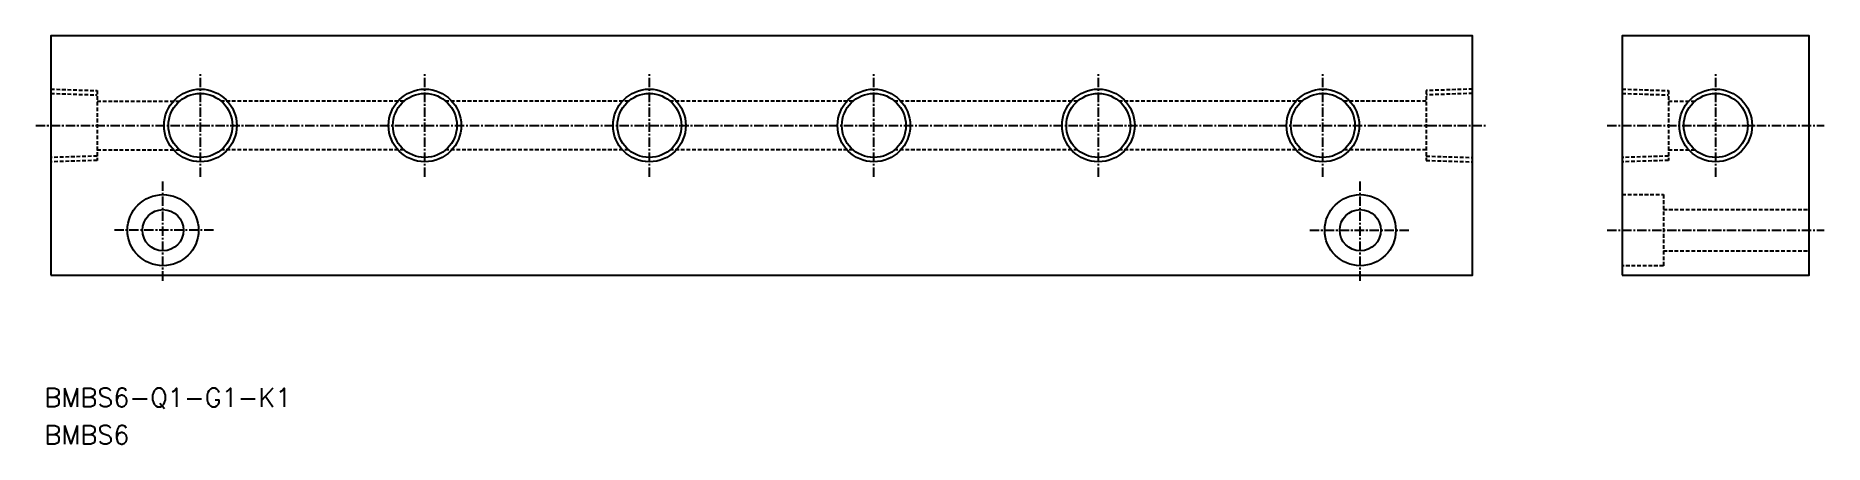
# Model space of a CAD drawing. Extents: x 30 to 269, y 66 to 121.
import ezdxf
from ezdxf.enums import TextEntityAlignment as Align

# ---------------------------------------------------------------- set-up
doc = ezdxf.new("R2010")
doc.units = 0
doc.linetypes.add('CENTER', pattern=[2, 1.25, -0.25, 0.25, -0.25])
doc.linetypes.add('DASHED', pattern=[0.75, 0.5, -0.25])
doc.layers.get('0').update_dxf_attribs({"linetype": 'CONTINUOUS'})
doc.layers.add('CENTER', color=1, linetype='CENTER')
doc.styles.get("Standard").update_dxf_attribs({"font": 'txt.shx', "bigfont": 'extfont.shx'})

msp = doc.modelspace()

# ---------------------------------------------------------------- linework, layer by layer
at = {"color": 3, "linetype": 'DASHED'}
for p, q in [((32, 113.86), (38.2, 113.67)), ((32, 113.28), (38.2, 113.09)), ((38.2, 113.67), (38.2, 104.33)), ((222, 113.86), (215.8, 113.67)), ((215.8, 113.67), (215.8, 104.33)), ((222, 113.28), (215.8, 113.09)), ((242, 113.86), (248.2, 113.67)), ((242, 113.28), (248.2, 113.09)), ((248.2, 113.67), (248.2, 104.33)), ((38.2, 112.25), (49.21, 112.25)), ((79.21, 112.25), (54.79, 112.25)), ((109.21, 112.25), (84.79, 112.25)), ((139.21, 112.25), (114.79, 112.25)), ((169.21, 112.25), (144.79, 112.25)), ((199.21, 112.25), (174.79, 112.25)), ((215.8, 112.25), (204.79, 112.25)), ((248.2, 112.25), (251.71, 112.25)), ((38.2, 105.75), (49.21, 105.75)), ((79.21, 105.75), (54.79, 105.75)), ((109.21, 105.75), (84.79, 105.75)), ((139.21, 105.75), (114.79, 105.75)), ((169.21, 105.75), (144.79, 105.75)), ((199.21, 105.75), (174.79, 105.75)), ((215.8, 105.75), (204.79, 105.75)), ((248.2, 105.75), (251.71, 105.75)), ((38.2, 104.91), (32, 104.72)), ((38.2, 104.33), (32, 104.14)), ((215.8, 104.91), (222, 104.72)), ((215.8, 104.33), (222, 104.14)), ((248.2, 104.91), (242, 104.72)), ((248.2, 104.33), (242, 104.14)), ((242, 99.75), (247.5, 99.75)), ((247.5, 99.75), (247.5, 90.25)), ((247.5, 97.75), (267, 97.75)), ((247.5, 92.25), (267, 92.25)), ((247.5, 90.25), (242, 90.25))]:
    msp.add_line(p, q, dxfattribs=at)
at = {"color": 7, "linetype": 'CONTINUOUS'}
for points in [[(32, 89), (222, 89), (222, 121), (32, 121)], [(242, 89), (267, 89), (267, 121), (242, 121)]]:
    msp.add_lwpolyline(points, close=True, dxfattribs=at)
at = {"color": 3, "linetype": 'CONTINUOUS'}
for centre in [(52, 109), (82, 109), (112, 109), (142, 109), (172, 109), (202, 109), (254.5, 109)]:
    msp.add_circle(centre, 4.86, dxfattribs=at)
at = {"color": 7, "linetype": 'CONTINUOUS'}
for centre, radius in [((52, 109), 4.28), ((82, 109), 4.28), ((112, 109), 4.28), ((142, 109), 4.28), ((172, 109), 4.28), ((202, 109), 4.28), ((254.5, 109), 4.28), ((47, 95), 4.75), ((207, 95), 4.75), ((47, 95), 2.75), ((207, 95), 2.75)]:
    msp.add_circle(centre, radius, dxfattribs=at)
at = {"layer": 'CENTER', "color": 1, "linetype": 'CENTER'}
for p, q in [((52, 102.14), (52, 115.86)), ((82, 102.14), (82, 115.86)), ((112, 102.14), (112, 115.86)), ((142, 102.14), (142, 115.86)), ((172, 102.14), (172, 115.86)), ((202, 102.14), (202, 115.86)), ((254.5, 102.14), (254.5, 115.86)), ((30, 109), (224, 109)), ((240, 109), (269, 109)), ((47, 88.25), (47, 101.75)), ((207, 88.25), (207, 101.75)), ((53.75, 95), (40.25, 95)), ((200.25, 95), (213.75, 95)), ((240, 95), (269, 95))]:
    msp.add_line(p, q, dxfattribs=at)

# ---------------------------------------------------------------- texts
at = {"color": 7, "linetype": 'CONTINUOUS'}
for s, p in [('BMBS6-Q1-G1-K1', (31.15, 72.63)), ('BMBS6', (31.15, 67.63))]:
    msp.add_text(s, height=2.5, dxfattribs=at).set_placement(p, align=Align.MIDDLE_LEFT)

doc.saveas('drawing.dxf')
